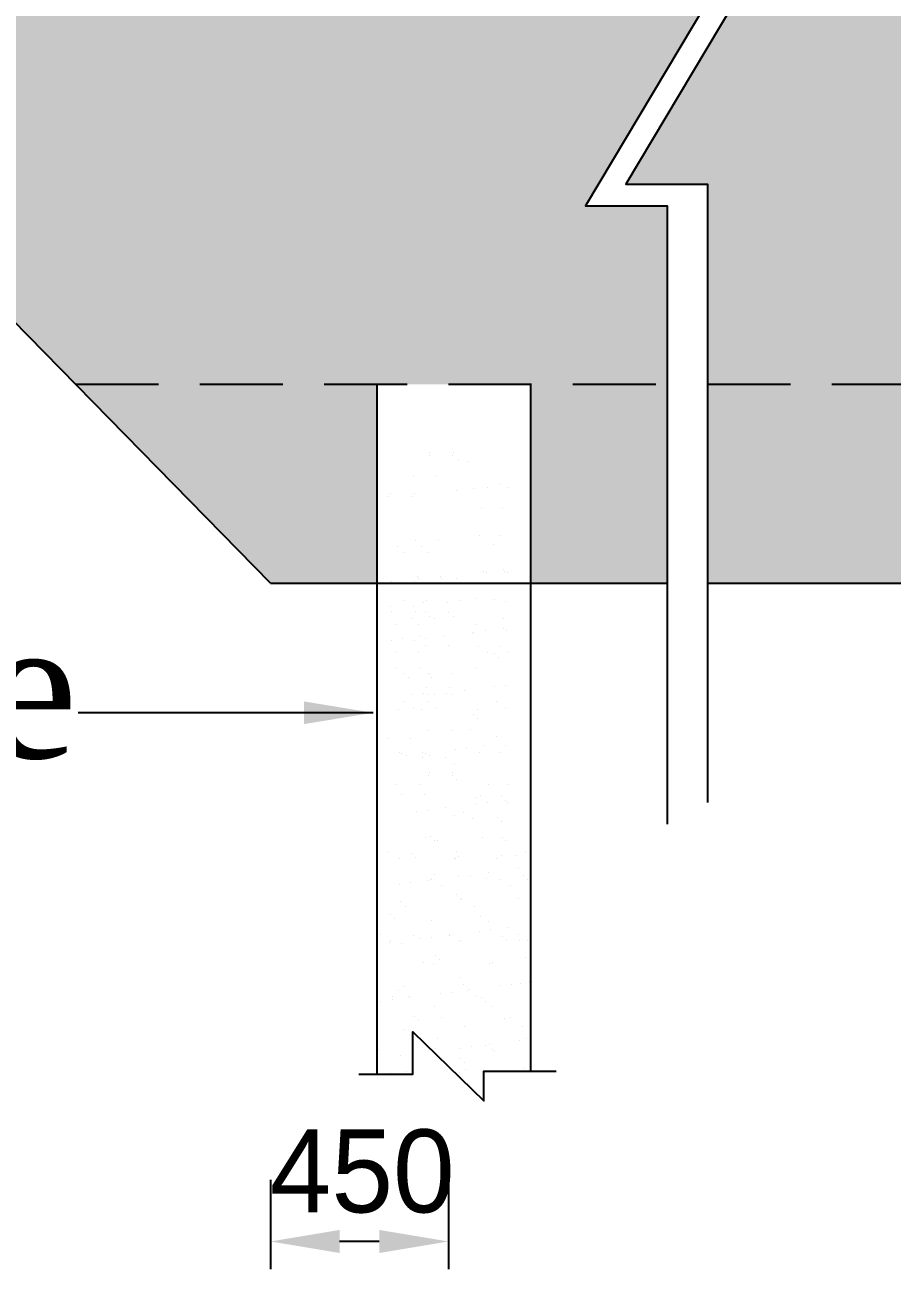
# Model space of a CAD drawing. Extents: x -1206532 to 786809, y -4288605 to 172932.
# Drawn here: x 435086 to 438224, y -4270676 to -4266175 of the extents above; entities that cross this region are included whole.
import ezdxf

# ---------------------------------------------------------------- set-up
doc = ezdxf.new("R2010")
doc.units = 0
doc.header["$LTSCALE"] = 300
doc.header["$MEASUREMENT"] = 0
doc.linetypes.add('DASHED', pattern=[0.75, 0.5, -0.25])
doc.layers.get('DEFPOINTS').update_dxf_attribs({"linetype": 'CONTINUOUS'})
doc.layers.add('LINE', color=7, linetype='CONTINUOUS')
doc.styles.add('BIG', font='ROMANT.SHX')
doc.dimstyles.new('3', dxfattribs={"dimtxt": 225, "dimasz": 350, "dimexe": 100, "dimexo": 25, "dimgap": 9, "dimtad": 0, "dimdec": 0, "dimzin": 0, "dimdsep": 46, "dimtxsty": 'Standard', "dimcen": 0, "dimclrd": 5, "dimclre": 6, "dimclrt": 1, "dimadec": 0, "dimazin": 0, "dimtfac": 1, "dimtdec": 0, "dimtofl": 0, "dimtmove": 2, "dimatfit": 3, "dimfxl": 1, "dimtolj": 1, "dimtzin": 0, "dimarcsym": 0})

# ---------------------------------------------------------------- blocks, each defined once
blk = doc.blocks.new('*D147')
at = {"layer": 'DEFPOINTS', "color": 0, "lineweight": 30}
for p in [(436618.3, -4270309.8), (435974.5, -4270328.9), (435974.5, -4270576.5)]:
    blk.add_point(p, dxfattribs=at)
at = {"layer": 'LINE', "color": 0, "lineweight": -2}
for p, q in [((435974.5, -4270353.9), (435974.5, -4270676.5)), ((436618.3, -4270334.8), (436618.3, -4270676.5)), ((436368.3, -4270576.5), (436224.5, -4270576.5))]:
    blk.add_line(p, q, dxfattribs=at)
at = {"layer": 'LINE', "color": 0, "lineweight": 30}
for points in [[(436224.5, -4270534.8), (436224.5, -4270618.1), (435974.5, -4270576.5)], [(436368.3, -4270534.8), (436368.3, -4270618.1), (436618.3, -4270576.5)]]:
    blk.add_solid(points, dxfattribs=at)
at = {"layer": 'LINE', "color": 0, "insert": (436306.5, -4270323.4), "char_height": 300, "attachment_point": 5}
blk.add_mtext('\\A1;450', dxfattribs=at)

msp = doc.modelspace()

# ---------------------------------------------------------------- hatches: boundary and pattern name
at = {"layer": 'LINE'}
h = msp.add_hatch(dxfattribs=at)
h.set_pattern_fill('AR-SAND', color=256, scale=140, style=0)
h.set_pattern_definition([(37.5, (-145127.12, 0), (-8.81907, 269.755328), [0, -212.8, 0, -238, 0, -227.5]), (7.5, (-145127.12, 0), (247.76874, 395.10045), [0, -114.8, 0, -191.8, 0, -73.5]), (327.5, (-145299.32, 0), (435.979861, 0.792267), [0, -70, 0, -252, 0, -329]), (317.5, (-145299.32, 0), (420.857725, 122.87458), [0, -35, 0, -165.2, 0, -189])])
h.paths.add_polyline_path([(438299.562, -4265996.975), (437710.15, -4265996.975), (437260.394, -4266751.221), (437555.457, -4266751.221), (437555.457, -4267475.255), (448075.129, -4267475.255), (448075.129, -4266811.981), (447780.065, -4266811.981), (448266.052, -4265996.975), (447934.857, -4265996.975)])
h.paths.add_polyline_path([(433820.307, -4265996.975), (435268.918, -4267475.255), (437409.246, -4267475.255), (437409.246, -4266829.508), (437114.182, -4266829.508), (437600.169, -4266014.502), (437268.974, -4266014.502), (437268.974, -4265996.975)])
h.paths.add_polyline_path([(437409.246, -4267475.255), (436915.365, -4267475.255), (436915.365, -4268195.255), (437095.92, -4268195.255), (437409.246, -4268195.255)])
h.paths.add_polyline_path([(436359.073, -4267475.255), (435268.918, -4267475.255), (435974.468, -4268195.255), (436359.073, -4268195.255)])
h.paths.add_polyline_path([(437555.457, -4268195.255), (438383.632, -4268195.255), (438383.632, -4267475.255), (437555.457, -4267475.255)])
h.paths.add_polyline_path([(438939.924, -4267475.255), (438939.924, -4268195.255), (440372.717, -4268195.255), (440372.717, -4267475.255)])
h.paths.add_polyline_path([(440929.009, -4267475.255), (440929.009, -4268195.255), (442276.484, -4268195.255), (442276.484, -4267475.255)])
h.paths.add_polyline_path([(442832.776, -4267475.255), (442832.776, -4268195.255), (444367.948, -4268195.255), (444367.948, -4267475.255)])
h.paths.add_polyline_path([(446398.721, -4268195.255), (446398.721, -4267475.255), (444924.24, -4267475.255), (444924.24, -4268195.255)])
h.paths.add_polyline_path([(448075.129, -4268195.255), (448075.129, -4267475.255), (446955.013, -4267475.255), (446955.013, -4268195.255)])
h.paths.add_polyline_path([(448365.582, -4265996.975), (447926.276, -4266733.694), (448221.34, -4266733.694), (448221.34, -4267475.255), (450026.282, -4267475.255), (451474.894, -4265996.975)])
h.paths.add_polyline_path([(450026.282, -4267475.255), (448221.34, -4267475.255), (448221.34, -4268195.255), (449320.733, -4268195.255)])
h.paths.add_polyline_path([(445270.583, -4267080.192), (448082.093, -4267080.192), (448082.093, -4266574.752), (445270.583, -4266574.752)], flags=24)
h.paths.add_polyline_path([(444833.733, -4266630.367), (449019.408, -4266630.367), (449019.408, -4266298.672), (444833.733, -4266298.672)], flags=9)

# ---------------------------------------------------------------- linework, layer by layer
for p, q in [((435974.468, -4268195.255), (419893.049, -4251784.475)), ((436359.073, -4267475.255), (436359.073, -4269970.668)), ((436915.365, -4267475.255), (436915.365, -4269959.931)), ((436550.354, -4267731.523), (436550.354, -4267731.523)), ((436551.087, -4267721.071), (436551.087, -4267721.071)), ((436634.323, -4267731.523), (436634.323, -4267731.523)), ((436635.056, -4267721.071), (436635.056, -4267721.071)), ((436656.441, -4267751.791), (436656.441, -4267751.791)), ((436685.659, -4267753.309), (436685.659, -4267753.309)), ((436491.683, -4267808.396), (436491.683, -4267808.396)), ((436575.652, -4267808.396), (436575.652, -4267808.396)), ((436806.009, -4267838.127), (436806.009, -4267838.127)), ((436399.027, -4267880.652), (436399.027, -4267880.652)), ((436410.166, -4267870.045), (436410.166, -4267870.045)), ((436482.996, -4267880.652), (436482.996, -4267880.652)), ((436494.135, -4267870.045), (436494.135, -4267870.045)), ((436645.99, -4267859.194), (436645.99, -4267859.194)), ((436708.451, -4267850.971), (436708.451, -4267850.971)), ((436760.839, -4267847.454), (436760.839, -4267847.454)), ((436835.683, -4267847.454), (436835.683, -4267847.454)), ((436737.915, -4267920.906), (436737.915, -4267920.906)), ((436812.759, -4267920.906), (436812.759, -4267920.906)), ((436731.971, -4268021.564), (436731.971, -4268021.564)), ((436806.815, -4268021.564), (436806.815, -4268021.564)), ((436435.574, -4268062.221), (436435.574, -4268062.221)), ((436499.242, -4268039.615), (436499.242, -4268039.615)), ((436519.543, -4268062.221), (436519.543, -4268062.221)), ((436583.211, -4268039.615), (436583.211, -4268039.615)), ((436782.575, -4268053.802), (436782.575, -4268053.802)), ((436457.692, -4268082.489), (436457.692, -4268082.489)), ((436541.661, -4268082.489), (436541.661, -4268082.489)), ((436745.474, -4268152.125), (436745.474, -4268152.125)), ((436756.629, -4268155.326), (436756.629, -4268155.326)), ((436819.09, -4268147.103), (436819.09, -4268147.103)), ((436820.318, -4268152.125), (436820.318, -4268152.125)), ((436831.473, -4268155.326), (436831.473, -4268155.326)), ((435974.468, -4268195.255), (437095.92, -4268195.255)), ((436412.109, -4268189.628), (436412.109, -4268189.628)), ((436496.078, -4268189.628), (436496.078, -4268189.628)), ((436507.081, -4268170.537), (436507.081, -4268170.537)), ((436509.667, -4268176.784), (436509.667, -4268176.784)), ((436591.05, -4268170.537), (436591.05, -4268170.537)), ((436593.636, -4268176.784), (436593.636, -4268176.784)), ((436646.06, -4268178.152), (436646.06, -4268178.152)), ((437095.92, -4268195.255), (437409.246, -4268195.255)), ((437555.457, -4268195.255), (449320.733, -4268195.255)), ((436409.648, -4268279.111), (436409.648, -4268279.111)), ((436455.952, -4268258.392), (436455.952, -4268258.392)), ((436493.617, -4268279.111), (436493.617, -4268279.111)), ((436529.774, -4268265.145), (436529.774, -4268265.145)), ((436539.921, -4268258.392), (436539.921, -4268258.392)), ((436613.743, -4268265.145), (436613.743, -4268265.145)), ((436656.61, -4268257.652), (436656.61, -4268257.652)), ((436719.071, -4268249.429), (436719.071, -4268249.429)), ((436785.143, -4268252.446), (436785.143, -4268252.446)), ((436823.151, -4268262.474), (436823.151, -4268262.474)), ((436414.005, -4268296.439), (436414.005, -4268296.439)), ((436484.184, -4268323.124), (436484.184, -4268323.124)), ((436497.974, -4268296.439), (436497.974, -4268296.439)), ((436536.38, -4268300.976), (436536.38, -4268300.976)), ((436551.126, -4268314.487), (436551.126, -4268314.487)), ((436568.153, -4268323.124), (436568.153, -4268323.124)), ((436620.349, -4268300.976), (436620.349, -4268300.976)), ((436635.095, -4268314.487), (436635.095, -4268314.487)), ((436817.285, -4268322.671), (436817.285, -4268322.671)), ((436426.638, -4268344.284), (436426.638, -4268344.284)), ((436510.607, -4268344.284), (436510.607, -4268344.284)), ((436704.694, -4268378.263), (436704.694, -4268378.263)), ((436710.816, -4268372.882), (436710.816, -4268372.882)), ((436715.255, -4268345.266), (436715.255, -4268345.266)), ((436752.457, -4268367.4), (436752.457, -4268367.4)), ((436817.495, -4268358.838), (436817.495, -4268358.838)), ((436827.301, -4268367.4), (436827.301, -4268367.4)), ((436411.505, -4268401.233), (436411.505, -4268401.233)), ((436453.146, -4268395.751), (436453.146, -4268395.751)), ((436495.474, -4268401.233), (436495.474, -4268401.233)), ((436518.185, -4268387.188), (436518.185, -4268387.188)), ((436534.814, -4268419.291), (436534.814, -4268419.291)), ((436537.115, -4268395.751), (436537.115, -4268395.751)), ((436602.154, -4268387.188), (436602.154, -4268387.188)), ((436618.783, -4268419.291), (436618.783, -4268419.291)), ((436726.711, -4268424.136), (436726.711, -4268424.136)), ((436801.555, -4268424.136), (436801.555, -4268424.136)), ((436427.346, -4268446.081), (436427.346, -4268446.081)), ((436511.315, -4268446.081), (436511.315, -4268446.081)), ((436760.447, -4268445.628), (436760.447, -4268445.628)), ((436784.32, -4268451.227), (436784.32, -4268451.227)), ((436799.065, -4268464.739), (436799.065, -4268464.739)), ((436835.291, -4268445.628), (436835.291, -4268445.628)), ((436431.678, -4268498.43), (436431.678, -4268498.43)), ((436515.647, -4268498.43), (436515.647, -4268498.43)), ((436720.294, -4268499.412), (436720.294, -4268499.412)), ((436459.861, -4268521.441), (436459.861, -4268521.441)), ((436474.606, -4268534.953), (436474.606, -4268534.953)), ((436543.83, -4268521.441), (436543.83, -4268521.441)), ((436548.795, -4268523.452), (436548.795, -4268523.452)), ((436558.575, -4268534.953), (436558.575, -4268534.953)), ((436632.764, -4268523.452), (436632.764, -4268523.452)), ((436485.265, -4268598.654), (436485.265, -4268598.654)), ((436526.906, -4268593.172), (436526.906, -4268593.172)), ((436539.853, -4268573.437), (436539.853, -4268573.437)), ((436544.205, -4268598.728), (436544.205, -4268598.728)), ((436569.234, -4268598.654), (436569.234, -4268598.654)), ((436610.875, -4268593.172), (436610.875, -4268593.172)), ((436623.822, -4268573.437), (436623.822, -4268573.437)), ((436628.174, -4268598.728), (436628.174, -4268598.728)), ((436675.913, -4268584.61), (436675.913, -4268584.61)), ((436784.576, -4268570.304), (436784.576, -4268570.304)), ((436826.216, -4268564.822), (436826.216, -4268564.822)), ((436436.717, -4268652.576), (436436.717, -4268652.576)), ((436458.221, -4268624.917), (436458.221, -4268624.917)), ((436491.957, -4268646.409), (436491.957, -4268646.409)), ((436520.686, -4268652.576), (436520.686, -4268652.576)), ((436542.19, -4268624.917), (436542.19, -4268624.917)), ((436575.926, -4268646.409), (436575.926, -4268646.409)), ((436791.321, -4268624.465), (436791.321, -4268624.465)), ((436825.057, -4268645.957), (436825.057, -4268645.957)), ((436707.8, -4268671.692), (436707.8, -4268671.692)), ((436722.546, -4268685.204), (436722.546, -4268685.204)), ((436725.334, -4268653.558), (436725.334, -4268653.558)), ((436544.893, -4268727.583), (436544.893, -4268727.583)), ((436628.862, -4268727.583), (436628.862, -4268727.583)), ((436697.374, -4268723.781), (436697.374, -4268723.781)), ((436398.087, -4268755.418), (436398.087, -4268755.418)), ((436482.056, -4268755.418), (436482.056, -4268755.418)), ((436749.673, -4268782.031), (436749.673, -4268782.031)), ((436792.145, -4268748.98), (436792.145, -4268748.98)), ((436824.517, -4268782.031), (436824.517, -4268782.031)), ((436441.757, -4268806.722), (436441.757, -4268806.722)), ((436450.362, -4268810.381), (436450.362, -4268810.381)), ((436467.686, -4268819.194), (436467.686, -4268819.194)), ((436522.831, -4268825.246), (436522.831, -4268825.246)), ((436525.726, -4268806.722), (436525.726, -4268806.722)), ((436534.331, -4268810.381), (436534.331, -4268810.381)), ((436551.655, -4268819.194), (436551.655, -4268819.194)), ((436606.8, -4268825.246), (436606.8, -4268825.246)), ((436642.994, -4268796.076), (436642.994, -4268796.076)), ((436684.634, -4268790.593), (436684.634, -4268790.593)), ((436730.373, -4268807.704), (436730.373, -4268807.704)), ((436805.217, -4268807.704), (436805.217, -4268807.704)), ((436640.536, -4268846.738), (436640.536, -4268846.738)), ((436547.311, -4268892.157), (436547.311, -4268892.157)), ((436549.932, -4268881.729), (436549.932, -4268881.729)), ((436631.28, -4268892.157), (436631.28, -4268892.157)), ((436633.901, -4268881.729), (436633.901, -4268881.729)), ((436646.026, -4268905.669), (436646.026, -4268905.669)), ((436428.884, -4268924.561), (436428.884, -4268924.561)), ((436446.796, -4268960.868), (436446.796, -4268960.868)), ((436512.853, -4268924.561), (436512.853, -4268924.561)), ((436530.765, -4268960.868), (436530.765, -4268960.868)), ((436735.412, -4268961.85), (436735.412, -4268961.85)), ((436761.984, -4268924.109), (436761.984, -4268924.109)), ((436810.256, -4268961.85), (436810.256, -4268961.85)), ((436836.828, -4268924.109), (436836.828, -4268924.109)), ((436608.091, -4269007.803), (436608.091, -4269007.803)), ((436715.625, -4268969.445), (436715.625, -4268969.445)), ((436716.753, -4268993.497), (436716.753, -4268993.497)), ((436758.394, -4268988.015), (436758.394, -4268988.015)), ((436823.433, -4268979.452), (436823.433, -4268979.452)), ((436833.238, -4268988.015), (436833.238, -4268988.015)), ((436501.411, -4269021.847), (436501.411, -4269021.847)), ((436543.052, -4269016.365), (436543.052, -4269016.365)), ((436638.941, -4269035.875), (436638.941, -4269035.875)), ((436671.41, -4269025.574), (436671.41, -4269025.574)), ((436705.146, -4269047.066), (436705.146, -4269047.066)), ((436795.251, -4269042.409), (436795.251, -4269042.409)), ((436809.996, -4269055.92), (436809.996, -4269055.92)), ((436535.805, -4269115.014), (436535.805, -4269115.014)), ((436554.761, -4269112.623), (436554.761, -4269112.623)), ((436569.506, -4269126.135), (436569.506, -4269126.135)), ((436577.463, -4269124.89), (436577.463, -4269124.89)), ((436740.452, -4269115.995), (436740.452, -4269115.995)), ((436740.452, -4269115.995), (436740.452, -4269115.995)), ((436815.296, -4269115.995), (436815.296, -4269115.995)), ((436826.594, -4269124.437), (436826.594, -4269124.437)), ((436399.917, -4269165.28), (436399.917, -4269165.28)), ((436439.923, -4269191.561), (436439.923, -4269191.561)), ((436485.216, -4269172.698), (436485.216, -4269172.698)), ((436499.962, -4269186.209), (436499.962, -4269186.209)), ((436639.105, -4269189.91), (436639.105, -4269189.91)), ((436643.98, -4269190.021), (436643.98, -4269190.021)), ((436649.049, -4269164.827), (436649.049, -4269164.827)), ((436655.995, -4269183.776), (436655.995, -4269183.776)), ((436790.513, -4269190.918), (436790.513, -4269190.918)), ((436810.051, -4269179.771), (436810.051, -4269179.771)), ((436865.402, -4269181.105), (436865.402, -4269181.105)), ((436898.18, -4269164.375), (436898.18, -4269164.375)), ((436871.248, -4269227.949), (436871.248, -4269227.949)), ((436912.888, -4269222.467), (436912.888, -4269222.467)), ((436482.205, -4269279.168), (436482.205, -4269279.168)), ((436547.244, -4269270.605), (436547.244, -4269270.605)), ((436552.859, -4269262.915), (436552.859, -4269262.915)), ((436558.475, -4269266.292), (436558.475, -4269266.292)), ((436569.561, -4269249.985), (436569.561, -4269249.985)), ((436655.906, -4269256.3), (436655.906, -4269256.3)), ((436697.547, -4269250.818), (436697.547, -4269250.818)), ((436757.506, -4269263.897), (436757.506, -4269263.897)), ((436762.585, -4269242.255), (436762.585, -4269242.255)), ((436807.606, -4269265.84), (436807.606, -4269265.84)), ((436889.677, -4269252.735), (436889.677, -4269252.735)), ((436904.422, -4269266.247), (436904.422, -4269266.247)), ((436440.564, -4269284.65), (436440.564, -4269284.65)), ((436592.21, -4269287.784), (436592.21, -4269287.784)), ((436649.187, -4269322.949), (436649.187, -4269322.949)), ((436841.342, -4269287.332), (436841.342, -4269287.332)), ((436444.963, -4269345.707), (436444.963, -4269345.707)), ((436464.527, -4269365.608), (436464.527, -4269365.608)), ((436661.034, -4269337.922), (436661.034, -4269337.922)), ((436663.932, -4269336.461), (436663.932, -4269336.461)), ((436713.659, -4269365.156), (436713.659, -4269365.156)), ((436870.441, -4269335.251), (436870.441, -4269335.251)), ((436408.697, -4269393.163), (436408.697, -4269393.163)), ((436423.442, -4269406.675), (436423.442, -4269406.675)), ((436557.898, -4269417.061), (436557.898, -4269417.061)), ((436733.531, -4269400.236), (436733.531, -4269400.236)), ((436762.545, -4269418.043), (436762.545, -4269418.043)), ((436729.666, -4269453.721), (436729.666, -4269453.721)), ((436771.306, -4269448.239), (436771.306, -4269448.239)), ((436836.345, -4269439.676), (436836.345, -4269439.676)), ((436373.954, -4269467.073), (436373.954, -4269467.073)), ((436405.661, -4269496.377), (436405.661, -4269496.377)), ((436407.689, -4269488.565), (436407.689, -4269488.565)), ((436450.002, -4269499.853), (436450.002, -4269499.853)), ((436493.041, -4269470.45), (436493.041, -4269470.45)), ((436514.324, -4269482.071), (436514.324, -4269482.071)), ((436555.964, -4269476.589), (436555.964, -4269476.589)), ((436621.003, -4269468.027), (436621.003, -4269468.027)), ((436623.085, -4269466.621), (436623.085, -4269466.621)), ((436656.821, -4269488.113), (436656.821, -4269488.113)), ((436666.074, -4269492.068), (436666.074, -4269492.068)), ((436813.157, -4269473.2), (436813.157, -4269473.2)), ((436827.903, -4269486.712), (436827.903, -4269486.712)), ((436872.216, -4269466.168), (436872.216, -4269466.168)), ((436875.481, -4269489.397), (436875.481, -4269489.397)), ((436905.952, -4269487.66), (436905.952, -4269487.66)), ((436572.667, -4269543.414), (436572.667, -4269543.414)), ((436897.502, -4269550.488), (436897.502, -4269550.488)), ((436529.138, -4269565.937), (436529.138, -4269565.937)), ((436562.938, -4269571.207), (436562.938, -4269571.207)), ((436587.413, -4269556.926), (436587.413, -4269556.926)), ((436767.585, -4269572.189), (436767.585, -4269572.189)), ((436778.269, -4269565.484), (436778.269, -4269565.484)), ((436657.012, -4269620.702), (436657.012, -4269620.702)), ((436910.105, -4269637.098), (436910.105, -4269637.098)), ((436438.564, -4269667.402), (436438.564, -4269667.402)), ((436455.042, -4269653.999), (436455.042, -4269653.999)), ((436588.083, -4269679.493), (436588.083, -4269679.493)), ((436629.724, -4269674.011), (436629.724, -4269674.011)), ((436671.113, -4269646.214), (436671.113, -4269646.214)), ((436687.695, -4269666.949), (436687.695, -4269666.949)), ((436694.763, -4269665.448), (436694.763, -4269665.448)), ((436803.425, -4269651.142), (436803.425, -4269651.142)), ((436845.066, -4269645.66), (436845.066, -4269645.66)), ((436880.52, -4269643.543), (436880.52, -4269643.543)), ((436372.742, -4269707.843), (436372.742, -4269707.843)), ((436414.382, -4269702.361), (436414.382, -4269702.361)), ((436416.521, -4269690.916), (436416.521, -4269690.916)), ((436472.3, -4269688.894), (436472.3, -4269688.894)), ((436479.421, -4269693.798), (436479.421, -4269693.798)), ((436567.977, -4269725.353), (436567.977, -4269725.353)), ((436721.431, -4269688.441), (436721.431, -4269688.441)), ((436736.638, -4269693.665), (436736.638, -4269693.665)), ((436751.383, -4269707.177), (436751.383, -4269707.177)), ((436772.624, -4269726.335), (436772.624, -4269726.335)), ((436496.147, -4269763.88), (436496.147, -4269763.88)), ((436510.893, -4269777.391), (436510.893, -4269777.391)), ((436593.748, -4269766.265), (436593.748, -4269766.265)), ((436820.982, -4269770.953), (436820.982, -4269770.953)), ((436842.879, -4269765.812), (436842.879, -4269765.812)), ((436460.081, -4269808.145), (436460.081, -4269808.145)), ((436676.153, -4269800.36), (436676.153, -4269800.36)), ((436885.56, -4269797.689), (436885.56, -4269797.689)), ((436580.492, -4269841.167), (436580.492, -4269841.167)), ((436752.306, -4269867.277), (436752.306, -4269867.277)), ((436768.523, -4269862.87), (436768.523, -4269862.87)), ((436877.185, -4269848.564), (436877.185, -4269848.564)), ((436900.608, -4269843.917), (436900.608, -4269843.917)), ((436915.354, -4269857.429), (436915.354, -4269857.429)), ((436363.609, -4269882.17), (436363.609, -4269882.17)), ((436446.501, -4269905.264), (436446.501, -4269905.264)), ((436488.142, -4269899.782), (436488.142, -4269899.782)), ((436573.017, -4269879.499), (436573.017, -4269879.499)), ((436661.843, -4269876.914), (436661.843, -4269876.914)), ((436703.484, -4269871.432), (436703.484, -4269871.432)), ((436777.664, -4269880.48), (436777.664, -4269880.48)), ((436786.041, -4269888.769), (436786.041, -4269888.769)), ((436660.118, -4269914.131), (436660.118, -4269914.131)), ((436674.863, -4269927.643), (436674.863, -4269927.643)), ((436681.192, -4269954.506), (436681.192, -4269954.506)), ((436890.599, -4269951.835), (436890.599, -4269951.835)), ((436409.227, -4269967.046), (436409.227, -4269967.046)), ((436465.121, -4269962.291), (436465.121, -4269962.291)), ((436658.358, -4269966.593), (436658.358, -4269966.593)), ((436744.462, -4269991.418), (436744.462, -4269991.418))]:
    msp.add_line(p, q, dxfattribs=at)
at = {"layer": 'LINE', "linetype": 'DASHED', "ltscale": 2}
for p, q in [((435268.918, -4267475.255), (437409.246, -4267475.255)), ((437555.457, -4267475.255), (450026.282, -4267475.255))]:
    msp.add_line(p, q, dxfattribs=at)
at = {"layer": 'LINE'}
for points in [[(437415.186, -4263985.659), (437415.186, -4265936.215), (437746.381, -4265936.215), (437260.394, -4266751.221), (437555.457, -4266751.221), (437555.457, -4268988.151)], [(437268.974, -4264063.946), (437268.974, -4266014.502), (437600.169, -4266014.502), (437114.182, -4266829.508), (437409.246, -4266829.508), (437409.246, -4269066.438)], [(436294.68, -4269970.668), (436490.075, -4269970.668), (436490.075, -4269818.153), (436746.536, -4270068.277), (436746.536, -4269959.931), (437008.213, -4269959.931)]]:
    msp.add_lwpolyline(points, dxfattribs=at)

# ---------------------------------------------------------------- texts
at = {"layer": 'LINE', "lineweight": 30, "insert": (431804.808, -4268992.418), "char_height": 500, "width": 33750.0372, "attachment_point": 8, "style": 'BIG'}
msp.add_mtext('{\\fTimes New Roman|b0|i0|c0|p18;6.50 m Long Sand Pile}', dxfattribs=at)

# ---------------------------------------------------------------- dimensions: what is measured, and where the dimension line sits
at = {"layer": 'LINE'}
dim = msp.add_linear_dim(base=(435974.468, -4270576.459), p1=(436618.306, -4270309.837), p2=(435974.468, -4270328.855), angle=180, text='450', dimstyle='3', override={"dimtxt": 300, "dimasz": 250, "dimclrd": 0, "dimclre": 0, "dimclrt": 0}, dxfattribs=at)
dim.commit()
dim.dimension.update_dxf_attribs({"geometry": '*D147', "text_midpoint": (436306.454, -4270323.375), "dimtype": 160})

# ---------------------------------------------------------------- leaders
at = {"layer": 'LINE', "ltscale": 3}
msp.add_leader([(436345.556, -4268663.89), (435279.26, -4268663.89)], dimstyle='3', override={"dimtxt": 300, "dimasz": 250, "dimclrd": 0, "dimclre": 0, "dimclrt": 0}, dxfattribs=at)

doc.saveas('drawing.dxf')
